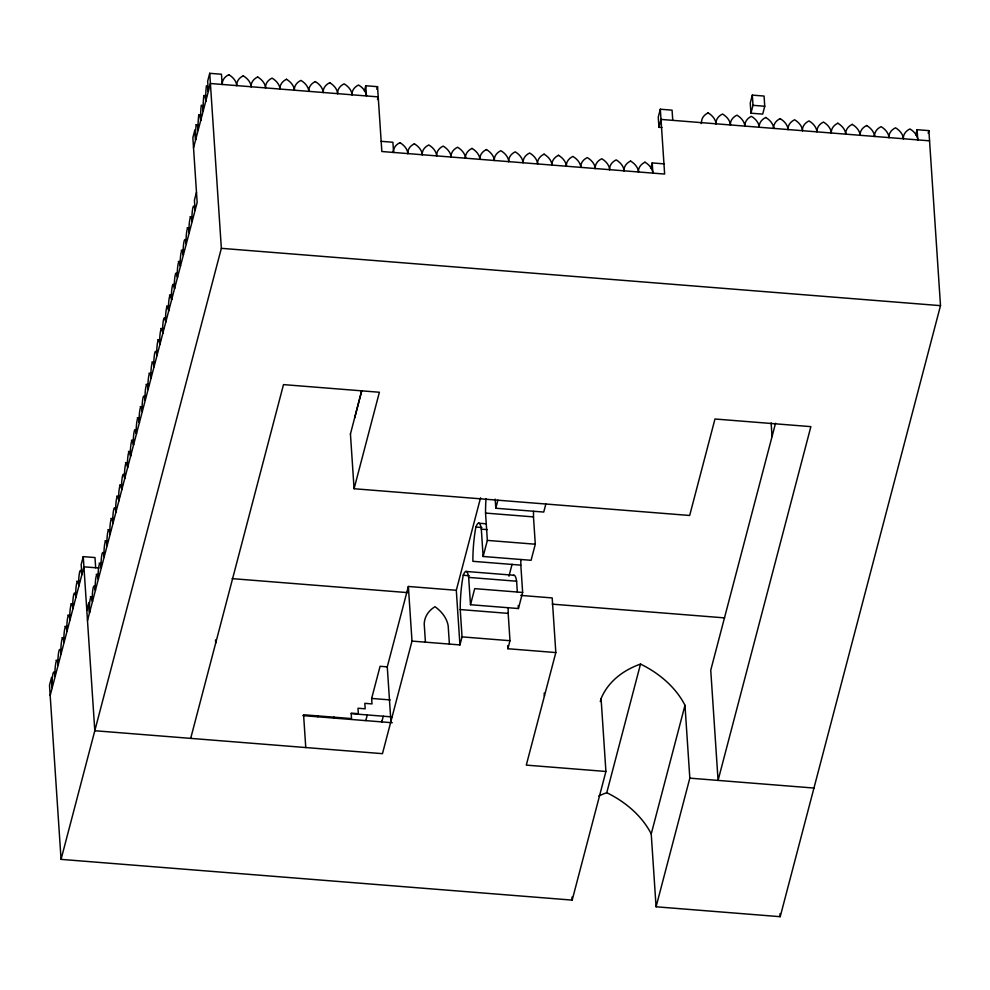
<?xml version="1.0" encoding="UTF-8"?>
<svg xmlns="http://www.w3.org/2000/svg" width="990" height="990" viewBox="0 0 990 990"><rect width="100%" height="100%" fill="white"/><g stroke="black" fill="none" stroke-linecap="round" stroke-linejoin="round"><path stroke-width="1.49" d="M196.49 192.27L194.424 200.153L195.092 210.35C193.1 197.381 191.243 217.528 192.171 221.525C190.167 208.556 188.31 228.702 189.238 232.7C187.246 219.731 185.378 239.877 186.306 243.874C184.313 230.905 182.445 251.052 183.373 255.049C181.38 242.08 179.512 262.226 180.44 266.223C178.447 253.254 176.579 273.401 177.507 277.398C175.515 264.429 173.646 284.576 174.574 288.573C172.582 275.616 170.726 295.762 171.641 299.747C169.649 286.791 167.793 306.937 168.708 310.922C166.716 297.965 164.86 318.112 165.776 322.096C163.783 309.14 161.927 329.286 162.855 333.284C160.85 320.314 158.994 340.461 159.922 344.458C157.93 331.489 156.061 351.636 156.989 355.633C154.997 342.664 153.128 362.81 154.056 366.807C152.064 353.838 150.195 373.985 151.124 377.982C149.131 365.013 147.263 385.16 148.191 389.157C146.198 376.188 144.33 396.334 145.258 400.331C143.265 387.362 141.409 407.509 142.325 411.506C140.333 398.537 138.476 418.683 139.392 422.68C137.4 409.724 135.543 429.87 136.459 433.855C134.467 420.899 132.611 441.045 133.539 445.03C131.534 432.073 129.678 452.22 130.606 456.204C128.613 443.248 126.745 463.394 127.673 467.391C125.681 454.422 123.812 474.569 124.74 478.566C122.748 465.597 120.879 485.743 121.807 489.741C119.815 476.772 117.946 496.918 118.874 500.915C116.882 487.946 115.013 508.093 115.941 512.09C113.949 499.121 112.093 519.267 113.008 523.264C111.016 510.296 109.16 530.442 110.076 534.439C108.083 521.47 106.227 541.617 107.143 545.614C105.15 532.645 103.294 552.791 104.222 556.788C102.218 543.832 100.361 563.978 101.289 567.963C99.297 555.006 97.428 575.153 98.357 579.138C96.364 566.181 94.496 586.327 95.424 590.312C93.431 577.356 91.563 597.502 92.491 601.499C90.498 588.53 88.63 608.677 89.558 612.674L88.877 602.477L86.811 610.347M95.671 567.765L94.991 557.556L83.247 556.628L81.18 564.51L81.861 574.707C79.831 561.775 77.975 582.021 78.891 585.993C76.873 573.062 75.017 593.307 75.933 597.279C73.916 584.347 72.047 604.605 72.975 608.565C70.958 595.634 69.09 615.891 70.005 619.851C67.988 606.932 66.132 627.177 67.048 631.15C65.031 618.218 63.174 638.463 64.09 642.436C62.073 629.504 60.204 649.749 61.133 653.722C59.103 640.79 57.247 661.048 58.163 665.008C56.145 652.076 54.289 672.334 55.205 676.294C53.188 663.362 51.319 683.62 52.247 687.58L51.567 677.383L49.5 685.266L61.058 859.37L572.183 900.108L605.917 771.47L601.079 698.618A93.134 68.1 14.7 0 1 640.518 664.067A92.899 67.926 14.7 0 1 684.981 705.301L689.82 778.152L656.073 906.791L780.207 916.691L940.5 305.65L928.88 130.631L917.124 129.69L915.75 134.949M354.655 417.941L361.684 391.038M222.156 84.447L221.475 74.25L209.731 73.309L207.665 81.192L208.346 91.389M193.533 147.832L210.412 83.507L378.205 96.884L377.524 99.507M50.181 695.463L83.927 566.825L98.901 568.013M87.491 620.544L197.159 202.467L192.852 137.635L194.919 129.752L195.599 139.949A17.35 2.809 -85.4 0 1 196.193 124.703L199.015 124.913M61.058 859.37L221.352 248.329L209.731 73.309M190.699 738.367L283.499 384.615L379.38 392.25L354.074 488.738L689.671 515.481L714.978 419.005L810.872 426.641L718.072 780.405L710.746 670.218L775.541 423.237M364.407 91.006L365.78 85.746L377.536 86.687L381.843 151.519L664.637 174.054L660.33 109.222L672.074 110.162L672.755 120.359M376.844 89.31L377.536 86.687M350.435 434.016L361.709 390.679M365.793 720.621L367.29 714.941M305.762 747.549L303.584 714.768L351.524 718.579L351.165 713.122L358.355 713.691L357.984 708.234L365.186 708.803L364.815 703.333L372.005 703.915L371.646 698.445L380.086 666.282L387.276 666.864L408.363 586.464L456.303 590.288L480.571 497.784M381.657 720.893A15.197 11.113 14.7 0 1 381.793 721.896L383.279 716.216M408.363 586.464L412.001 641.099L382.462 753.662L94.805 730.731L83.247 556.628M412.001 641.099L459.942 644.923L462.045 636.879L460.226 609.555A32.905 5.334 -85.4 0 1 463.246 575.264L469.235 575.747M522.646 592.453L518.426 608.541L470.485 604.717L474.705 588.642L522.646 592.453L520.827 565.142A32.905 5.334 -85.4 0 1 520.876 559.585M533.536 511.347A32.905 5.334 -85.4 0 0 533.486 516.904L535.293 544.215L531.086 560.303L483.132 556.479L487.352 540.392L485.546 513.08A32.905 5.334 -85.4 0 1 486.041 498.638M545.849 504.021L543.733 512.053L495.792 508.241L497.896 500.197M508.947 576.205L512.077 564.263M520.728 595.411L552.197 597.923L555.823 652.559L507.882 648.735L509.986 640.703L508.179 613.379A32.905 5.334 -85.4 0 1 508.229 607.835M660.33 109.222L658.263 117.105L658.944 127.302L661.963 127.549M658.944 127.302L661.011 119.419L929.548 140.828M650.838 168.176L652.212 162.929L663.956 163.857M555.823 652.559L526.296 765.121L605.917 771.47M752.326 95.114L750.259 102.997L750.94 113.194L762.684 114.122L764.75 106.252L764.07 96.055L752.326 95.114L753.006 105.311L750.94 113.194M600.299 701.613L601.079 698.618M598.802 795.972A93.134 68.1 14.7 0 1 606.771 792.705L640.518 664.067M656.073 906.791L651.234 833.951L684.981 705.301M928.187 133.254L928.88 130.631M753.006 105.311L764.75 106.252M203.235 110.855A17.35 2.809 -85.4 0 1 203.841 95.584L206.65 95.795M201.564 115.211L198.743 114.976A17.35 2.809 -85.4 0 0 198.136 130.272A17.35 2.809 -85.4 0 0 196.193 124.752M381.162 141.323L392.906 142.263L393.587 152.46M190.006 216.723L192.84 216.946M187.073 227.898L189.907 228.121M221.352 248.329L940.5 305.65M181.22 250.247L184.041 250.47M178.287 261.422L181.108 261.645M169.488 294.946L172.31 295.181M166.555 306.12L169.377 306.356M160.689 328.482L163.523 328.705M157.757 339.657L160.59 339.879M151.903 362.006L154.725 362.229M148.97 373.18L151.792 373.403M146.037 384.355L148.859 384.578M140.172 406.704L142.993 406.927M137.239 417.879L140.06 418.102M131.373 440.228L134.207 440.463M128.44 451.415L131.274 451.638M125.52 462.59L128.341 462.813M485.546 513.08L533.486 516.904M119.654 484.939L122.475 485.162M478.541 523.19L486.041 523.797M116.721 496.114L119.543 496.337M520.827 565.142L472.886 561.318A32.905 5.334 -85.4 0 1 475.893 527.027L481.882 527.509M475.893 527.027A32.905 5.334 -85.4 0 1 481.326 529.155L487.315 529.638M487.352 540.392L535.293 544.215M110.855 518.463L113.677 518.686M107.922 529.638L110.744 529.86M104.99 540.812L107.811 541.035M465.894 571.44L513.835 575.252M463.246 575.264A32.905 5.334 -85.4 0 1 468.666 577.405L516.607 581.217L517.312 591.847M99.124 563.162L101.958 563.397M232.13 578.63L407.571 592.614M552.222 604.148L724.581 617.884M96.203 574.336L99.025 574.571M460.226 609.555L508.179 613.379M76.725 581.241L79.547 581.476M90.338 596.698L93.159 596.921M70.797 603.826L73.631 604.048M462.045 636.879L509.986 640.703M67.84 615.112L70.661 615.335M64.882 626.398L67.704 626.62M61.925 637.684L64.746 637.919M55.997 660.268L58.818 660.491M371.646 698.445L390.134 699.918M351.289 713.666L392.003 716.909M302.903 715.609L392.288 722.737M689.82 778.152L813.953 788.052M917.124 129.69L917.804 139.887M771.136 422.916L772.039 436.578M780.009 913.609L780.207 916.691M652.212 162.929L652.893 173.126A17.362 12.697 14.7 0 0 644.96 162.187M571.972 897.076L572.183 900.108M544.191 693.087L544.401 696.119M518.228 605.509L518.426 608.541M507.684 645.703L507.882 648.735M495.186 499.133L495.792 508.241M481.326 529.155L483.132 556.479M468.666 577.405L470.485 604.717M456.303 590.288L459.942 644.923M449.398 644.082L448.185 625.866A35.962 26.297 14.7 0 0 434.994 606.697A35.962 26.297 14.7 0 0 424.215 623.96L425.428 642.163M365.78 85.746L366.461 95.943A17.362 12.697 14.7 0 0 358.541 85.016A17.362 12.697 14.7 0 0 351.982 94.792M387.276 666.864L390.901 721.5M350.423 433.731L354.074 488.738M215.511 639.961L215.721 642.993M513.327 575.487A32.905 5.334 -85.4 0 1 516.607 581.217M606.771 792.705A92.899 67.926 14.7 0 1 651.234 833.951M203.829 95.622A17.35 2.809 -85.4 0 1 205.809 101.054M205.784 101.141A17.35 2.809 -85.4 0 1 206.39 85.87A17.35 2.809 -85.4 0 1 208.358 91.34M203.259 110.756A17.35 2.809 -85.4 0 0 201.279 105.336A17.35 2.809 -85.4 0 0 200.685 120.557M198.73 115.038A17.35 2.809 -85.4 0 1 200.71 120.471M228.801 74.683A17.362 12.697 14.7 0 1 236.796 85.61M222.243 84.447A17.362 12.697 14.7 0 1 228.863 74.683M236.66 85.598A17.362 12.697 14.7 0 1 243.28 75.834M352.118 94.805A17.362 12.697 14.7 0 0 344.124 83.865A17.362 12.697 14.7 0 0 337.565 93.642M329.707 82.715A17.362 12.697 14.7 0 1 337.701 93.654M286.457 79.274A17.362 12.697 14.7 0 1 294.451 90.214M279.91 89.05A17.362 12.697 14.7 0 1 286.518 79.274M294.315 90.201A17.362 12.697 14.7 0 1 300.935 80.425A17.362 12.697 14.7 0 1 308.868 91.352M280.046 89.063A17.362 12.697 14.7 0 0 272.052 78.123A17.362 12.697 14.7 0 0 265.493 87.9M257.635 76.973A17.362 12.697 14.7 0 1 265.629 87.912M251.076 86.749A17.362 12.697 14.7 0 1 257.697 76.985M243.218 75.822A17.362 12.697 14.7 0 1 251.213 86.761M315.29 81.576A17.362 12.697 14.7 0 1 323.285 92.503M308.731 91.352A17.362 12.697 14.7 0 1 315.352 81.576M323.148 92.491A17.362 12.697 14.7 0 1 329.769 82.727M465.56 158.19A17.362 12.697 14.7 0 0 457.566 147.263A17.362 12.697 14.7 0 0 451.019 157.039M465.436 158.177A17.362 12.697 14.7 0 1 472.044 148.413M451.155 157.039A17.362 12.697 14.7 0 0 443.161 146.112A17.362 12.697 14.7 0 0 436.602 155.888M414.327 143.81A17.362 12.697 14.7 0 1 422.322 154.749M407.769 153.586A17.362 12.697 14.7 0 1 414.389 143.81M422.186 154.737A17.362 12.697 14.7 0 1 428.806 144.961A17.362 12.697 14.7 0 1 436.739 155.9M399.911 142.659A17.362 12.697 14.7 0 1 407.905 153.599M393.352 152.435A17.362 12.697 14.7 0 1 399.972 142.671M537.644 163.932A17.362 12.697 14.7 0 0 529.65 153.005A17.362 12.697 14.7 0 0 523.091 162.781A17.362 12.697 14.7 0 0 515.233 151.854A17.362 12.697 14.7 0 0 508.674 161.63M537.508 163.932A17.362 12.697 14.7 0 1 544.129 154.155M595.299 168.535A17.362 12.697 14.7 0 0 587.305 157.596A17.362 12.697 14.7 0 0 580.746 167.372M595.163 168.523A17.362 12.697 14.7 0 1 601.784 158.746A17.362 12.697 14.7 0 1 609.716 169.686M580.882 167.384A17.362 12.697 14.7 0 0 572.888 156.445A17.362 12.697 14.7 0 0 566.33 166.221M609.58 169.674A17.362 12.697 14.7 0 1 616.201 159.897A17.362 12.697 14.7 0 1 624.133 170.825M630.543 161.048A17.362 12.697 14.7 0 1 638.538 171.975M623.997 170.825A17.362 12.697 14.7 0 1 630.618 161.048M638.414 171.963A17.362 12.697 14.7 0 1 645.022 162.199M558.471 155.294A17.362 12.697 14.7 0 1 566.466 166.233M551.925 165.07A17.362 12.697 14.7 0 1 558.533 155.306M544.054 154.155A17.362 12.697 14.7 0 1 552.049 165.083M486.399 149.552A17.362 12.697 14.7 0 1 494.394 160.491M479.841 159.328A17.362 12.697 14.7 0 1 486.461 149.564M494.257 160.479A17.362 12.697 14.7 0 1 500.878 150.703A17.362 12.697 14.7 0 1 508.811 161.642M471.983 148.401A17.362 12.697 14.7 0 1 479.977 159.34M317.679 715.795A15.197 11.113 14.7 0 1 317.815 716.797A15.197 11.113 14.7 0 1 317.815 715.795M333.68 717.069A15.197 11.113 14.7 0 1 333.816 718.072A15.197 11.113 14.7 0 1 333.816 717.069M381.793 721.896A15.197 11.113 14.7 0 1 381.793 720.893M708.073 112.872A17.362 12.697 14.7 0 1 716.067 123.812M701.514 122.649A17.362 12.697 14.7 0 1 708.135 112.885M715.931 123.8A17.362 12.697 14.7 0 1 722.552 114.036A17.362 12.697 14.7 0 1 730.484 124.963M701.118 123.564A17.362 12.697 14.7 0 1 701.638 122.698M730.348 124.95A17.362 12.697 14.7 0 1 736.968 115.174A17.362 12.697 14.7 0 1 744.901 126.114A17.362 12.697 14.7 0 1 751.385 116.325A17.362 12.697 14.7 0 1 759.305 127.252M759.182 127.252A17.362 12.697 14.7 0 1 765.79 117.476M765.728 117.476A17.362 12.697 14.7 0 1 773.722 128.403M773.586 128.391A17.362 12.697 14.7 0 1 780.207 118.627M780.145 118.627A17.362 12.697 14.7 0 1 788.139 129.554M788.003 129.542A17.362 12.697 14.7 0 1 794.624 119.778A17.362 12.697 14.7 0 1 802.556 130.705M802.42 130.692A17.362 12.697 14.7 0 1 809.04 120.928A17.362 12.697 14.7 0 1 816.973 131.856A17.362 12.697 14.7 0 1 823.457 122.067A17.362 12.697 14.7 0 1 831.39 133.007M831.254 132.994A17.362 12.697 14.7 0 1 837.874 123.218M837.8 123.218A17.362 12.697 14.7 0 1 845.794 134.157M845.67 134.145A17.362 12.697 14.7 0 1 852.279 124.369M852.217 124.369A17.362 12.697 14.7 0 1 860.211 135.296M860.075 135.284A17.362 12.697 14.7 0 1 866.696 125.52M866.634 125.52A17.362 12.697 14.7 0 1 874.628 136.447M874.492 136.434A17.362 12.697 14.7 0 1 881.112 126.671A17.362 12.697 14.7 0 1 889.045 137.598M888.909 137.585A17.362 12.697 14.7 0 1 895.529 127.821A17.362 12.697 14.7 0 1 903.462 138.749M903.326 138.736A17.362 12.697 14.7 0 1 909.946 128.96A17.362 12.697 14.7 0 1 917.879 139.899"/></g></svg>
